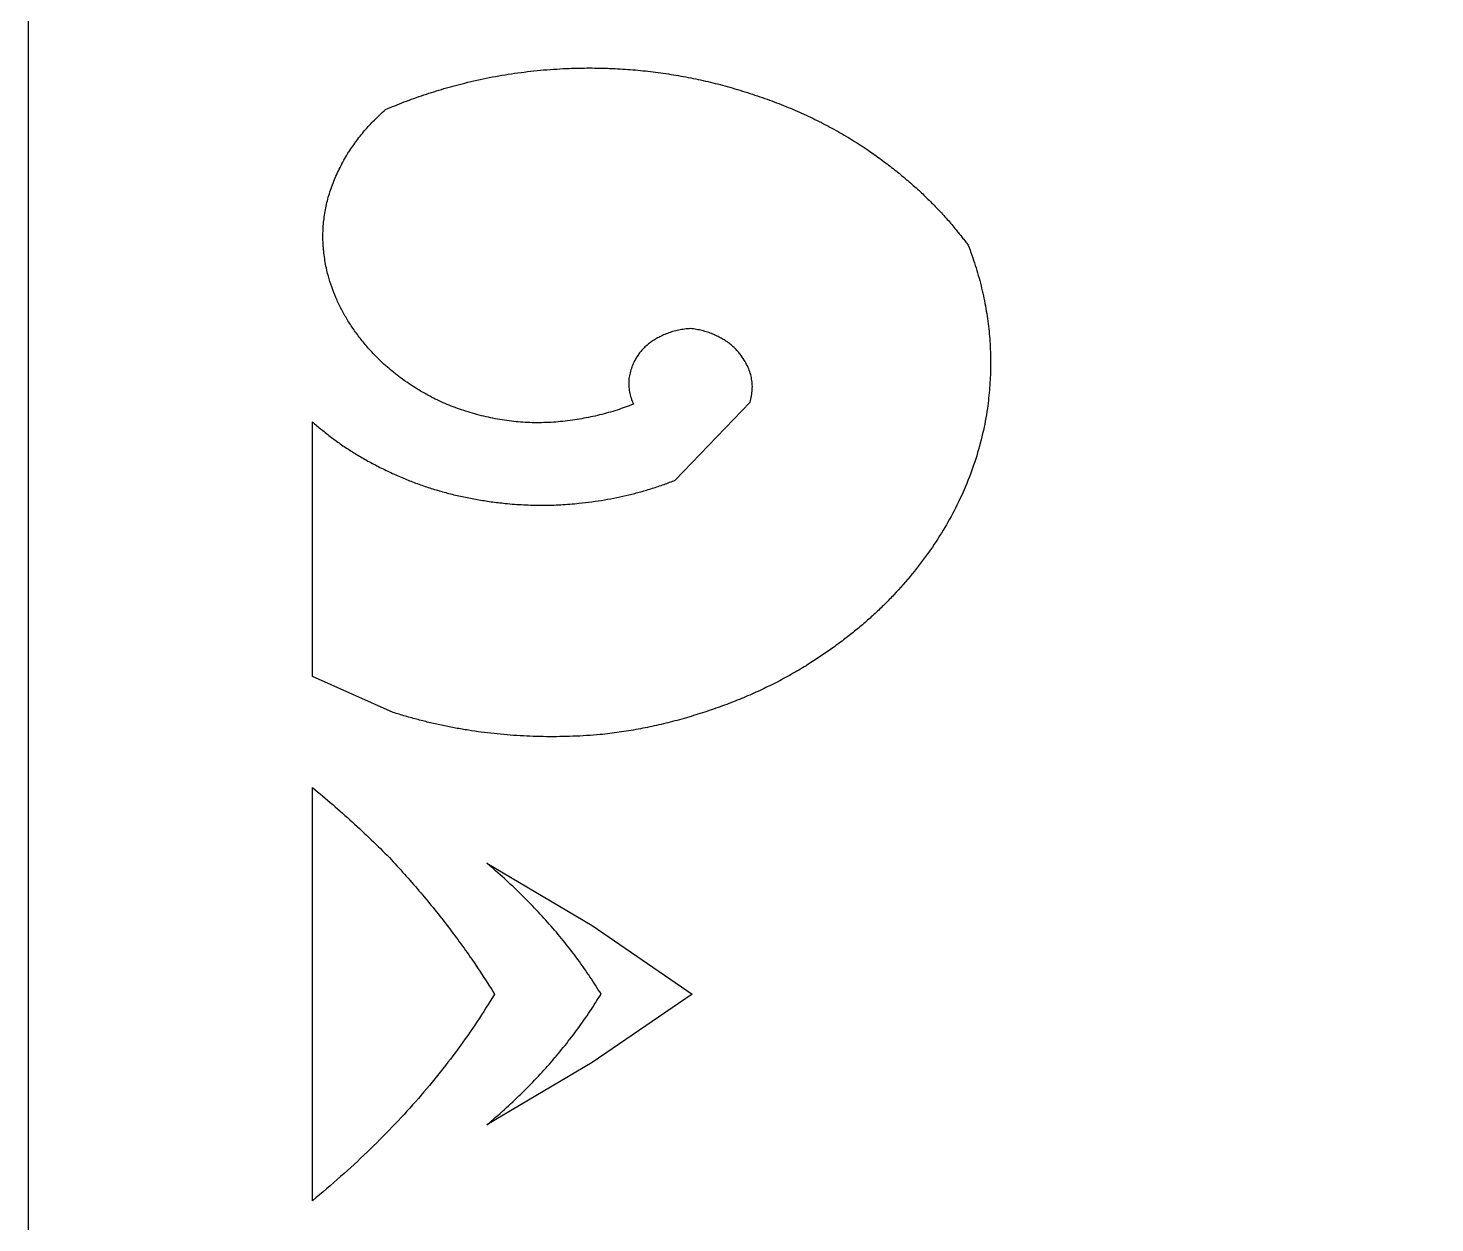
# Model space of a CAD drawing. Header units: centimetres. Extents: x 12.8 to 19.7, y -9 to 8.9.
# Drawn here: x 12.823 to 16.259, y -6.506 to -3.59 of the extents above; entities that cross this region are included whole.
import ezdxf

# ---------------------------------------------------------------- set-up
doc = ezdxf.new("R2010")
doc.units = ezdxf.units.CM
doc.header["$MEASUREMENT"] = 0
doc.layers.add('layer 1', color=7, linetype='Continuous')

msp = doc.modelspace()

# ---------------------------------------------------------------- linework, layer by layer
at = {"layer": 'layer 1', "color": 250, "lineweight": 30}
for points, knots in [([(12.82296, 8.93497), (12.82296, 8.93497), (19.69467, 8.93497), (19.69467, 8.93497), (19.69467, 8.93497), (19.69467, 8.93497), (19.69467, -9.00021), (19.69467, -9.00021), (19.69467, -9.00021), (19.69467, -9.00021), (12.82296, -9.00021), (12.82296, -9.00021), (12.82296, -9.00021), (12.82296, -9.00021), (12.82296, 8.93497), (12.82296, 8.93497)], [0, 0, 0, 0, 0.2, 0.2, 0.2, 0.2, 0.4, 0.4, 0.4, 0.4, 0.6, 0.6, 0.6, 0.6, 1, 1, 1, 1]), ([(14.22016, -5.3142), (14.23571, -5.31257), (14.25126, -5.31066), (14.26675, -5.30843), (14.26675, -5.30843), (14.28207, -5.30624), (14.29735, -5.30374), (14.31259, -5.30094), (14.31259, -5.30094), (14.32778, -5.29817), (14.34294, -5.29509), (14.35803, -5.29169), (14.35803, -5.29169), (14.37285, -5.28837), (14.38759, -5.28477), (14.40224, -5.28085), (14.40224, -5.28085), (14.4175, -5.27676), (14.43272, -5.27243), (14.44785, -5.26784), (14.44785, -5.26784), (14.46263, -5.26336), (14.47735, -5.25863), (14.49198, -5.25364), (14.49198, -5.25364), (14.50624, -5.24881), (14.52039, -5.2437), (14.53444, -5.23834), (14.53444, -5.23834), (14.54816, -5.23311), (14.56179, -5.22765), (14.5753, -5.22192), (14.5753, -5.22192), (14.58881, -5.21621), (14.60221, -5.21022), (14.61551, -5.20397), (14.61551, -5.20397), (14.62839, -5.19795), (14.64115, -5.19165), (14.65376, -5.18511), (14.65376, -5.18511), (14.66652, -5.1785), (14.67913, -5.17164), (14.69159, -5.16453), (14.69159, -5.16453), (14.70362, -5.15765), (14.71552, -5.15054), (14.72728, -5.14319), (14.72728, -5.14319), (14.73741, -5.13683), (14.74746, -5.13032), (14.7574, -5.12367), (14.7574, -5.12367), (14.76712, -5.11719), (14.77673, -5.11056), (14.78625, -5.10377), (14.78625, -5.10377), (14.79576, -5.09699), (14.80516, -5.09007), (14.81446, -5.08303), (14.81446, -5.08303), (14.82352, -5.07613), (14.83249, -5.0691), (14.84133, -5.06193), (14.84133, -5.06193), (14.85004, -5.05486), (14.85863, -5.04767), (14.86711, -5.04031), (14.86711, -5.04031), (14.87535, -5.03316), (14.88347, -5.02589), (14.89148, -5.01847), (14.89148, -5.01847), (14.89948, -5.01105), (14.90736, -5.00348), (14.91512, -4.99579), (14.91512, -4.99579), (14.92264, -4.98828), (14.93004, -4.98068), (14.93732, -4.97292), (14.93732, -4.97292), (14.95293, -4.95625), (14.968, -4.93907), (14.98249, -4.92141), (14.98249, -4.92141), (14.99631, -4.90457), (15.00955, -4.88725), (15.02218, -4.86949), (15.02218, -4.86949), (15.03469, -4.85187), (15.04655, -4.83382), (15.05776, -4.81535), (15.05776, -4.81535), (15.06848, -4.79765), (15.07852, -4.77956), (15.08788, -4.76111), (15.08788, -4.76111), (15.09785, -4.74143), (15.10704, -4.72138), (15.11544, -4.70097), (15.11544, -4.70097), (15.12357, -4.68125), (15.13089, -4.66122), (15.13739, -4.6409), (15.13739, -4.6409), (15.1439, -4.62062), (15.14954, -4.60006), (15.15434, -4.5793), (15.15434, -4.5793), (15.15903, -4.55895), (15.16284, -4.53842), (15.1658, -4.51776), (15.1658, -4.51776), (15.1682, -4.501), (15.17006, -4.48416), (15.17137, -4.46728), (15.17137, -4.46728), (15.17268, -4.45048), (15.17345, -4.43365), (15.17366, -4.41679), (15.17366, -4.41679), (15.17389, -4.4002), (15.17358, -4.38358), (15.17272, -4.36701), (15.17272, -4.36701), (15.17185, -4.35036), (15.17045, -4.33372), (15.16851, -4.31717), (15.16851, -4.31717), (15.16655, -4.3006), (15.16407, -4.28411), (15.16107, -4.2677), (15.16107, -4.2677), (15.15803, -4.25109), (15.15446, -4.23458), (15.15036, -4.21822), (15.15036, -4.21822), (15.14621, -4.20156), (15.14152, -4.18505), (15.13635, -4.16869), (15.13635, -4.16869), (15.13105, -4.15197), (15.12526, -4.13544), (15.11898, -4.11908), (15.11898, -4.11908), (15.11655, -4.11593), (15.11409, -4.11278), (15.11163, -4.10966), (15.11163, -4.10966), (15.10921, -4.10657), (15.10679, -4.10351), (15.10437, -4.10044), (15.10437, -4.10044), (15.10191, -4.09738), (15.09945, -4.09429), (15.09699, -4.09123), (15.09699, -4.09123), (15.09447, -4.08808), (15.09191, -4.08493), (15.08936, -4.08179), (15.08936, -4.08179), (15.08234, -4.07316), (15.07517, -4.06467), (15.06781, -4.05633), (15.06781, -4.05633), (15.06026, -4.04774), (15.05253, -4.0393), (15.04465, -4.03103), (15.04465, -4.03103), (15.03677, -4.02273), (15.02875, -4.0146), (15.02055, -4.0066), (15.02055, -4.0066), (15.01215, -3.99838), (15.00359, -3.99032), (14.99487, -3.9824), (14.99487, -3.9824), (14.98601, -3.97433), (14.97699, -3.96643), (14.96784, -3.95867), (14.96784, -3.95867), (14.95843, -3.95069), (14.94891, -3.94287), (14.93926, -3.93522), (14.93926, -3.93522), (14.92958, -3.92757), (14.91981, -3.92007), (14.90989, -3.91275), (14.90989, -3.91275), (14.89973, -3.9052), (14.88944, -3.89785), (14.87903, -3.89063), (14.87903, -3.89063), (14.86669, -3.88209), (14.85415, -3.87381), (14.84141, -3.86585), (14.84141, -3.86585), (14.82819, -3.85759), (14.81481, -3.84963), (14.80124, -3.84198), (14.80124, -3.84198), (14.78786, -3.83444), (14.77431, -3.82718), (14.76059, -3.82022), (14.76059, -3.82022), (14.74642, -3.81303), (14.73208, -3.80613), (14.71759, -3.79954), (14.71759, -3.79954), (14.70312, -3.79295), (14.68851, -3.78666), (14.67377, -3.78068), (14.67377, -3.78068), (14.65858, -3.7745), (14.64325, -3.76865), (14.62785, -3.76308), (14.62785, -3.76308), (14.61199, -3.75737), (14.59604, -3.75195), (14.57999, -3.74684), (14.57999, -3.74684), (14.56354, -3.74159), (14.54699, -3.73667), (14.53036, -3.73204), (14.53036, -3.73204), (14.51485, -3.72773), (14.49925, -3.72373), (14.4836, -3.72004), (14.4836, -3.72004), (14.46759, -3.71628), (14.4515, -3.71284), (14.43536, -3.70974), (14.43536, -3.70974), (14.41917, -3.70661), (14.40293, -3.70382), (14.38663, -3.70132), (14.38663, -3.70132), (14.3701, -3.69879), (14.35353, -3.69661), (14.33693, -3.69473), (14.33693, -3.69473), (14.32053, -3.69287), (14.30408, -3.69135), (14.28761, -3.69014), (14.28761, -3.69014), (14.27106, -3.68894), (14.25447, -3.68804), (14.23788, -3.68748), (14.23788, -3.68748), (14.2212, -3.68691), (14.2045, -3.68668), (14.18783, -3.68677), (14.18783, -3.68677), (14.17117, -3.68685), (14.15452, -3.68727), (14.13788, -3.688), (14.13788, -3.688), (14.11658, -3.68894), (14.09529, -3.69039), (14.07405, -3.69237), (14.07405, -3.69237), (14.05304, -3.69433), (14.03209, -3.69681), (14.0112, -3.6998), (14.0112, -3.6998), (13.99048, -3.70276), (13.96983, -3.70624), (13.94929, -3.71024), (13.94929, -3.71024), (13.92922, -3.71416), (13.90923, -3.71858), (13.88938, -3.72352), (13.88938, -3.72352), (13.87235, -3.72777), (13.85541, -3.73233), (13.83854, -3.73723), (13.83854, -3.73723), (13.82207, -3.74203), (13.80571, -3.74714), (13.78945, -3.75258), (13.78945, -3.75258), (13.77334, -3.75797), (13.75735, -3.76369), (13.74149, -3.76975), (13.74149, -3.76975), (13.7261, -3.77561), (13.71084, -3.78182), (13.69571, -3.78833), (13.69571, -3.78833), (13.68643, -3.79652), (13.67745, -3.805), (13.66876, -3.81378), (13.66876, -3.81378), (13.6605, -3.82212), (13.65254, -3.83075), (13.64491, -3.83967), (13.64491, -3.83967), (13.63724, -3.84859), (13.62992, -3.85782), (13.62296, -3.86731), (13.62296, -3.86731), (13.61635, -3.87631), (13.61008, -3.88557), (13.6042, -3.89507), (13.6042, -3.89507), (13.60072, -3.9007), (13.59734, -3.90641), (13.59409, -3.91219), (13.59409, -3.91219), (13.5909, -3.91784), (13.58784, -3.92357), (13.58488, -3.92936), (13.58488, -3.92936), (13.58202, -3.93497), (13.57929, -3.94066), (13.57668, -3.9464), (13.57668, -3.9464), (13.57414, -3.95202), (13.5717, -3.95769), (13.56941, -3.96343), (13.56941, -3.96343), (13.56712, -3.96916), (13.56495, -3.97493), (13.56293, -3.98077), (13.56293, -3.98077), (13.56095, -3.9865), (13.55909, -3.99228), (13.55738, -3.99809), (13.55738, -3.99809), (13.55569, -4.00384), (13.55415, -4.00962), (13.55275, -4.01543), (13.55275, -4.01543), (13.55136, -4.02121), (13.55011, -4.027), (13.549, -4.03284), (13.549, -4.03284), (13.54683, -4.04439), (13.54523, -4.05606), (13.54423, -4.06778), (13.54423, -4.06778), (13.54323, -4.07941), (13.54283, -4.09106), (13.54302, -4.10271), (13.54302, -4.10271), (13.54323, -4.11474), (13.54402, -4.12677), (13.54542, -4.13871), (13.54542, -4.13871), (13.54681, -4.15085), (13.54881, -4.16287), (13.5514, -4.1748), (13.5514, -4.1748), (13.55332, -4.18374), (13.55557, -4.1926), (13.55813, -4.20137), (13.55813, -4.20137), (13.56076, -4.21036), (13.5637, -4.21924), (13.56693, -4.22804), (13.56693, -4.22804), (13.57012, -4.23664), (13.5736, -4.24515), (13.57737, -4.25353), (13.57737, -4.25353), (13.58127, -4.26218), (13.58544, -4.27071), (13.5899, -4.27909), (13.5899, -4.27909), (13.59436, -4.28744), (13.59909, -4.29568), (13.6041, -4.30375), (13.6041, -4.30375), (13.60927, -4.3121), (13.61471, -4.32032), (13.6204, -4.32834), (13.6204, -4.32834), (13.62621, -4.33656), (13.63226, -4.3446), (13.63855, -4.35246), (13.63855, -4.35246), (13.6451, -4.36063), (13.65185, -4.36864), (13.65886, -4.37643), (13.65886, -4.37643), (13.66732, -4.38588), (13.6762, -4.39496), (13.68543, -4.40366), (13.68543, -4.40366), (13.69529, -4.41293), (13.70553, -4.42179), (13.71612, -4.43026), (13.71612, -4.43026), (13.72687, -4.43884), (13.73794, -4.44704), (13.7493, -4.45481), (13.7493, -4.45481), (13.76135, -4.46309), (13.77371, -4.4709), (13.78632, -4.4783), (13.78632, -4.4783), (13.79785, -4.48508), (13.80969, -4.49135), (13.82178, -4.49711), (13.82178, -4.49711), (13.83467, -4.50326), (13.8478, -4.50888), (13.86114, -4.51397), (13.86114, -4.51397), (13.87479, -4.51918), (13.88863, -4.52387), (13.90264, -4.52804), (13.90264, -4.52804), (13.9173, -4.53242), (13.9321, -4.53628), (13.947, -4.53959), (13.947, -4.53959), (13.9544, -4.54124), (13.96184, -4.54272), (13.9693, -4.54407), (13.9693, -4.54407), (13.97693, -4.54543), (13.98456, -4.54664), (13.99223, -4.5477), (13.99223, -4.5477), (13.99966, -4.54872), (14.00712, -4.54957), (14.01458, -4.55028), (14.01458, -4.55028), (14.02211, -4.55101), (14.02967, -4.55158), (14.03722, -4.55197), (14.03722, -4.55197), (14.04481, -4.55239), (14.05237, -4.55264), (14.05996, -4.55274), (14.05996, -4.55274), (14.06753, -4.55285), (14.07512, -4.55278), (14.08268, -4.55258), (14.08268, -4.55258), (14.09048, -4.55235), (14.09827, -4.55199), (14.10605, -4.55145), (14.10605, -4.55145), (14.1138, -4.55093), (14.12154, -4.55026), (14.12925, -4.54943), (14.12925, -4.54943), (14.14455, -4.54776), (14.15979, -4.54561), (14.17494, -4.54297), (14.17494, -4.54297), (14.18968, -4.5404), (14.20434, -4.53734), (14.21889, -4.53377), (14.21889, -4.53377), (14.23321, -4.53027), (14.2474, -4.52627), (14.26145, -4.52175), (14.26145, -4.52175), (14.27486, -4.51745), (14.28809, -4.51266), (14.30114, -4.50738), (14.30114, -4.50738), (14.29895, -4.50251), (14.29703, -4.4975), (14.29543, -4.4924), (14.29543, -4.4924), (14.29387, -4.48752), (14.29264, -4.48254), (14.29168, -4.47749), (14.29168, -4.47749), (14.2908, -4.47274), (14.29022, -4.46792), (14.28997, -4.46309), (14.28997, -4.46309), (14.2897, -4.45829), (14.28976, -4.45348), (14.29016, -4.44868), (14.29016, -4.44868), (14.29053, -4.44389), (14.29124, -4.43914), (14.29224, -4.43445), (14.29224, -4.43445), (14.29328, -4.42959), (14.29462, -4.42484), (14.29626, -4.42017), (14.29626, -4.42017), (14.29801, -4.41518), (14.30006, -4.41031), (14.30237, -4.40555), (14.30237, -4.40555), (14.30481, -4.40053), (14.3075, -4.39565), (14.31048, -4.39094), (14.31048, -4.39094), (14.31236, -4.38794), (14.31438, -4.38504), (14.31655, -4.38225), (14.31655, -4.38225), (14.31884, -4.37927), (14.32128, -4.37639), (14.32384, -4.37362), (14.32384, -4.37362), (14.3263, -4.37099), (14.32884, -4.36847), (14.33153, -4.36607), (14.33153, -4.36607), (14.33439, -4.36349), (14.33735, -4.36105), (14.34041, -4.35871), (14.34041, -4.35871), (14.34348, -4.3564), (14.34663, -4.35419), (14.34988, -4.35211), (14.34988, -4.35211), (14.35332, -4.3499), (14.35684, -4.34779), (14.36045, -4.34583), (14.36045, -4.34583), (14.36426, -4.34377), (14.36814, -4.34181), (14.37208, -4.34), (14.37208, -4.34), (14.37623, -4.33808), (14.38042, -4.33629), (14.38467, -4.33462), (14.38467, -4.33462), (14.38896, -4.33295), (14.39332, -4.33147), (14.39774, -4.33018), (14.39774, -4.33018), (14.40239, -4.32882), (14.4071, -4.32766), (14.41185, -4.32668), (14.41185, -4.32668), (14.41662, -4.32572), (14.42146, -4.32492), (14.4263, -4.32432), (14.4263, -4.32432), (14.43124, -4.32372), (14.43622, -4.32332), (14.44118, -4.32309), (14.44118, -4.32309), (14.44597, -4.32357), (14.45075, -4.32422), (14.45548, -4.32503), (14.45548, -4.32503), (14.46009, -4.32582), (14.46467, -4.32678), (14.46922, -4.32791), (14.46922, -4.32791), (14.47372, -4.32903), (14.47816, -4.3303), (14.48256, -4.33176), (14.48256, -4.33176), (14.48673, -4.33314), (14.49085, -4.33468), (14.4949, -4.33639), (14.4949, -4.33639), (14.49853, -4.33791), (14.50213, -4.33954), (14.50567, -4.34127), (14.50567, -4.34127), (14.50905, -4.34291), (14.51241, -4.34464), (14.51572, -4.34648), (14.51572, -4.34648), (14.51887, -4.34823), (14.52198, -4.35009), (14.52502, -4.35202), (14.52502, -4.35202), (14.52794, -4.35388), (14.53077, -4.35582), (14.53355, -4.35784), (14.53355, -4.35784), (14.53634, -4.35986), (14.53903, -4.36199), (14.54167, -4.36418), (14.54167, -4.36418), (14.54416, -4.36626), (14.54657, -4.36845), (14.54891, -4.3707), (14.54891, -4.3707), (14.55133, -4.37304), (14.55364, -4.37543), (14.55587, -4.37793), (14.55587, -4.37793), (14.55798, -4.38029), (14.56, -4.38273), (14.56192, -4.38525), (14.56192, -4.38525), (14.56546, -4.3899), (14.56877, -4.39469), (14.57184, -4.39966), (14.57184, -4.39966), (14.57471, -4.40435), (14.57736, -4.40916), (14.57974, -4.41412), (14.57974, -4.41412), (14.58195, -4.41877), (14.58391, -4.42352), (14.58555, -4.4284), (14.58555, -4.4284), (14.58716, -4.43307), (14.58845, -4.43784), (14.58943, -4.44268), (14.58943, -4.44268), (14.59043, -4.44752), (14.59112, -4.45239), (14.59147, -4.45731), (14.59147, -4.45731), (14.59185, -4.46217), (14.59189, -4.46707), (14.59162, -4.47193), (14.59162, -4.47193), (14.59133, -4.47705), (14.59072, -4.48218), (14.58981, -4.48725), (14.58981, -4.48725), (14.58889, -4.49242), (14.58764, -4.49754), (14.5861, -4.50259), (14.5861, -4.50259), (14.5861, -4.50259), (14.40337, -4.69293), (14.40337, -4.69293), (14.40337, -4.69293), (14.39432, -4.69655), (14.38521, -4.69999), (14.37604, -4.70327), (14.37604, -4.70327), (14.36664, -4.70662), (14.35717, -4.70981), (14.34765, -4.71283), (14.34765, -4.71283), (14.33827, -4.71582), (14.32882, -4.71863), (14.31934, -4.72126), (14.31934, -4.72126), (14.30967, -4.72395), (14.29995, -4.72647), (14.29022, -4.72882), (14.29022, -4.72882), (14.28044, -4.73116), (14.27064, -4.73335), (14.26081, -4.73537), (14.26081, -4.73537), (14.2508, -4.73741), (14.24077, -4.73929), (14.2307, -4.741), (14.2307, -4.741), (14.22045, -4.74275), (14.21017, -4.74431), (14.19985, -4.74573), (14.19985, -4.74573), (14.18939, -4.74717), (14.1789, -4.74842), (14.1684, -4.7495), (14.1684, -4.7495), (14.15354, -4.75104), (14.13861, -4.75221), (14.12369, -4.75298), (14.12369, -4.75298), (14.10866, -4.75377), (14.09361, -4.75417), (14.07856, -4.75419), (14.07856, -4.75419), (14.06346, -4.75419), (14.04837, -4.75382), (14.03328, -4.75307), (14.03328, -4.75307), (14.01827, -4.75232), (14.00328, -4.75117), (13.98834, -4.74965), (13.98834, -4.74965), (13.97675, -4.74846), (13.96518, -4.74708), (13.95363, -4.7455), (13.95363, -4.7455), (13.94225, -4.74394), (13.93091, -4.74216), (13.91959, -4.7402), (13.91959, -4.7402), (13.9086, -4.73829), (13.89766, -4.73618), (13.88676, -4.73387), (13.88676, -4.73387), (13.87602, -4.7316), (13.86535, -4.72911), (13.85472, -4.72643), (13.85472, -4.72643), (13.84411, -4.72376), (13.83354, -4.72086), (13.82303, -4.71778), (13.82303, -4.71778), (13.81278, -4.71477), (13.80256, -4.71154), (13.79243, -4.70812), (13.79243, -4.70812), (13.78218, -4.70464), (13.77198, -4.70097), (13.76187, -4.6971), (13.76187, -4.6971), (13.75201, -4.69332), (13.74224, -4.68934), (13.73256, -4.68515), (13.73256, -4.68515), (13.722, -4.68059), (13.71151, -4.67583), (13.70111, -4.67089), (13.70111, -4.67089), (13.691, -4.66608), (13.68095, -4.6611), (13.67101, -4.65591), (13.67101, -4.65591), (13.66134, -4.65086), (13.65175, -4.64563), (13.64226, -4.64021), (13.64226, -4.64021), (13.63311, -4.63498), (13.62404, -4.62956), (13.61512, -4.62395), (13.61512, -4.62395), (13.60616, -4.61834), (13.59732, -4.61255), (13.58861, -4.60657), (13.58861, -4.60657), (13.58021, -4.60079), (13.57195, -4.59485), (13.5638, -4.58872), (13.5638, -4.58872), (13.55561, -4.58255), (13.54754, -4.57619), (13.53964, -4.56965), (13.53964, -4.56965), (13.53201, -4.56335), (13.52453, -4.55689), (13.51721, -4.55024), (13.51721, -4.55024), (13.51721, -4.55024), (13.51721, -5.17231), (13.51721, -5.17231), (13.51721, -5.17231), (13.51721, -5.17231), (13.71437, -5.2599), (13.71437, -5.2599), (13.71437, -5.2599), (13.72435, -5.26309), (13.73438, -5.26613), (13.74445, -5.26907), (13.74445, -5.26907), (13.7547, -5.27205), (13.765, -5.27491), (13.77532, -5.27764), (13.77532, -5.27764), (13.78532, -5.28029), (13.79537, -5.28281), (13.80544, -5.28518), (13.80544, -5.28518), (13.81565, -5.2876), (13.82589, -5.28989), (13.83615, -5.29206), (13.83615, -5.29206), (13.84642, -5.29423), (13.85674, -5.29625), (13.86708, -5.29815), (13.86708, -5.29815), (13.87748, -5.30007), (13.8879, -5.30186), (13.89837, -5.30351), (13.89837, -5.30351), (13.90875, -5.30515), (13.91915, -5.30668), (13.92957, -5.30805), (13.92957, -5.30805), (13.94004, -5.30945), (13.95054, -5.3107), (13.96105, -5.31182), (13.96105, -5.31182), (13.97156, -5.31295), (13.9821, -5.31395), (13.99265, -5.31483), (13.99265, -5.31483), (14.00324, -5.3157), (14.01385, -5.31645), (14.02446, -5.31706), (14.02446, -5.31706), (14.03522, -5.31768), (14.04597, -5.31816), (14.05675, -5.31852), (14.05675, -5.31852), (14.06751, -5.31889), (14.07828, -5.3191), (14.08904, -5.3192), (14.08904, -5.3192), (14.09982, -5.31931), (14.11059, -5.31927), (14.12137, -5.31912), (14.12137, -5.31912), (14.13215, -5.31895), (14.14293, -5.31868), (14.15368, -5.31827), (14.15368, -5.31827), (14.16479, -5.31785), (14.1759, -5.31729), (14.18699, -5.31662), (14.18699, -5.31662), (14.19806, -5.31593), (14.20911, -5.31512), (14.22016, -5.3142)], [0, 0, 0, 0, 0.004902, 0.004902, 0.004902, 0.004902, 0.0098039, 0.0098039, 0.0098039, 0.0098039, 0.0147059, 0.0147059, 0.0147059, 0.0147059, 0.0196078, 0.0196078, 0.0196078, 0.0196078, 0.0245098, 0.0245098, 0.0245098, 0.0245098, 0.0294118, 0.0294118, 0.0294118, 0.0294118, 0.0343137, 0.0343137, 0.0343137, 0.0343137, 0.0392157, 0.0392157, 0.0392157, 0.0392157, 0.0441176, 0.0441176, 0.0441176, 0.0441176, 0.0490196, 0.0490196, 0.0490196, 0.0490196, 0.0539216, 0.0539216, 0.0539216, 0.0539216, 0.0588235, 0.0588235, 0.0588235, 0.0588235, 0.0637255, 0.0637255, 0.0637255, 0.0637255, 0.0686275, 0.0686275, 0.0686275, 0.0686275, 0.0735294, 0.0735294, 0.0735294, 0.0735294, 0.0784314, 0.0784314, 0.0784314, 0.0784314, 0.0833333, 0.0833333, 0.0833333, 0.0833333, 0.0882353, 0.0882353, 0.0882353, 0.0882353, 0.0931373, 0.0931373, 0.0931373, 0.0931373, 0.0980392, 0.0980392, 0.0980392, 0.0980392, 0.1029412, 0.1029412, 0.1029412, 0.1029412, 0.1078431, 0.1078431, 0.1078431, 0.1078431, 0.1127451, 0.1127451, 0.1127451, 0.1127451, 0.1176471, 0.1176471, 0.1176471, 0.1176471, 0.122549, 0.122549, 0.122549, 0.122549, 0.127451, 0.127451, 0.127451, 0.127451, 0.1323529, 0.1323529, 0.1323529, 0.1323529, 0.1372549, 0.1372549, 0.1372549, 0.1372549, 0.1421569, 0.1421569, 0.1421569, 0.1421569, 0.1470588, 0.1470588, 0.1470588, 0.1470588, 0.1519608, 0.1519608, 0.1519608, 0.1519608, 0.1568627, 0.1568627, 0.1568627, 0.1568627, 0.1617647, 0.1617647, 0.1617647, 0.1617647, 0.1666667, 0.1666667, 0.1666667, 0.1666667, 0.1715686, 0.1715686, 0.1715686, 0.1715686, 0.1764706, 0.1764706, 0.1764706, 0.1764706, 0.1813725, 0.1813725, 0.1813725, 0.1813725, 0.1862745, 0.1862745, 0.1862745, 0.1862745, 0.1911765, 0.1911765, 0.1911765, 0.1911765, 0.1960784, 0.1960784, 0.1960784, 0.1960784, 0.2009804, 0.2009804, 0.2009804, 0.2009804, 0.2058824, 0.2058824, 0.2058824, 0.2058824, 0.2107843, 0.2107843, 0.2107843, 0.2107843, 0.2156863, 0.2156863, 0.2156863, 0.2156863, 0.2205882, 0.2205882, 0.2205882, 0.2205882, 0.2254902, 0.2254902, 0.2254902, 0.2254902, 0.2303922, 0.2303922, 0.2303922, 0.2303922, 0.2352941, 0.2352941, 0.2352941, 0.2352941, 0.2401961, 0.2401961, 0.2401961, 0.2401961, 0.245098, 0.245098, 0.245098, 0.245098, 0.25, 0.25, 0.25, 0.25, 0.254902, 0.254902, 0.254902, 0.254902, 0.2598039, 0.2598039, 0.2598039, 0.2598039, 0.2647059, 0.2647059, 0.2647059, 0.2647059, 0.2696078, 0.2696078, 0.2696078, 0.2696078, 0.2745098, 0.2745098, 0.2745098, 0.2745098, 0.2794118, 0.2794118, 0.2794118, 0.2794118, 0.2843137, 0.2843137, 0.2843137, 0.2843137, 0.2892157, 0.2892157, 0.2892157, 0.2892157, 0.2941176, 0.2941176, 0.2941176, 0.2941176, 0.2990196, 0.2990196, 0.2990196, 0.2990196, 0.3039216, 0.3039216, 0.3039216, 0.3039216, 0.3088235, 0.3088235, 0.3088235, 0.3088235, 0.3137255, 0.3137255, 0.3137255, 0.3137255, 0.3186275, 0.3186275, 0.3186275, 0.3186275, 0.3235294, 0.3235294, 0.3235294, 0.3235294, 0.3284314, 0.3284314, 0.3284314, 0.3284314, 0.3333333, 0.3333333, 0.3333333, 0.3333333, 0.3382353, 0.3382353, 0.3382353, 0.3382353, 0.3431373, 0.3431373, 0.3431373, 0.3431373, 0.3480392, 0.3480392, 0.3480392, 0.3480392, 0.3529412, 0.3529412, 0.3529412, 0.3529412, 0.3578431, 0.3578431, 0.3578431, 0.3578431, 0.3627451, 0.3627451, 0.3627451, 0.3627451, 0.3676471, 0.3676471, 0.3676471, 0.3676471, 0.372549, 0.372549, 0.372549, 0.372549, 0.377451, 0.377451, 0.377451, 0.377451, 0.3823529, 0.3823529, 0.3823529, 0.3823529, 0.3872549, 0.3872549, 0.3872549, 0.3872549, 0.3921569, 0.3921569, 0.3921569, 0.3921569, 0.3970588, 0.3970588, 0.3970588, 0.3970588, 0.4019608, 0.4019608, 0.4019608, 0.4019608, 0.4068627, 0.4068627, 0.4068627, 0.4068627, 0.4117647, 0.4117647, 0.4117647, 0.4117647, 0.4166667, 0.4166667, 0.4166667, 0.4166667, 0.4215686, 0.4215686, 0.4215686, 0.4215686, 0.4264706, 0.4264706, 0.4264706, 0.4264706, 0.4313725, 0.4313725, 0.4313725, 0.4313725, 0.4362745, 0.4362745, 0.4362745, 0.4362745, 0.4411765, 0.4411765, 0.4411765, 0.4411765, 0.4460784, 0.4460784, 0.4460784, 0.4460784, 0.4509804, 0.4509804, 0.4509804, 0.4509804, 0.4558824, 0.4558824, 0.4558824, 0.4558824, 0.4607843, 0.4607843, 0.4607843, 0.4607843, 0.4656863, 0.4656863, 0.4656863, 0.4656863, 0.4705882, 0.4705882, 0.4705882, 0.4705882, 0.4754902, 0.4754902, 0.4754902, 0.4754902, 0.4803922, 0.4803922, 0.4803922, 0.4803922, 0.4852941, 0.4852941, 0.4852941, 0.4852941, 0.4901961, 0.4901961, 0.4901961, 0.4901961, 0.495098, 0.495098, 0.495098, 0.495098, 0.5, 0.5, 0.5, 0.5, 0.504902, 0.504902, 0.504902, 0.504902, 0.5098039, 0.5098039, 0.5098039, 0.5098039, 0.5147059, 0.5147059, 0.5147059, 0.5147059, 0.5196078, 0.5196078, 0.5196078, 0.5196078, 0.5245098, 0.5245098, 0.5245098, 0.5245098, 0.5294118, 0.5294118, 0.5294118, 0.5294118, 0.5343137, 0.5343137, 0.5343137, 0.5343137, 0.5392157, 0.5392157, 0.5392157, 0.5392157, 0.5441176, 0.5441176, 0.5441176, 0.5441176, 0.5490196, 0.5490196, 0.5490196, 0.5490196, 0.5539216, 0.5539216, 0.5539216, 0.5539216, 0.5588235, 0.5588235, 0.5588235, 0.5588235, 0.5637255, 0.5637255, 0.5637255, 0.5637255, 0.5686275, 0.5686275, 0.5686275, 0.5686275, 0.5735294, 0.5735294, 0.5735294, 0.5735294, 0.5784314, 0.5784314, 0.5784314, 0.5784314, 0.5833333, 0.5833333, 0.5833333, 0.5833333, 0.5882353, 0.5882353, 0.5882353, 0.5882353, 0.5931373, 0.5931373, 0.5931373, 0.5931373, 0.5980392, 0.5980392, 0.5980392, 0.5980392, 0.6029412, 0.6029412, 0.6029412, 0.6029412, 0.6078431, 0.6078431, 0.6078431, 0.6078431, 0.6127451, 0.6127451, 0.6127451, 0.6127451, 0.6176471, 0.6176471, 0.6176471, 0.6176471, 0.622549, 0.622549, 0.622549, 0.622549, 0.627451, 0.627451, 0.627451, 0.627451, 0.6323529, 0.6323529, 0.6323529, 0.6323529, 0.6372549, 0.6372549, 0.6372549, 0.6372549, 0.6421569, 0.6421569, 0.6421569, 0.6421569, 0.6470588, 0.6470588, 0.6470588, 0.6470588, 0.6519608, 0.6519608, 0.6519608, 0.6519608, 0.6568627, 0.6568627, 0.6568627, 0.6568627, 0.6617647, 0.6617647, 0.6617647, 0.6617647, 0.6666667, 0.6666667, 0.6666667, 0.6666667, 0.6715686, 0.6715686, 0.6715686, 0.6715686, 0.6764706, 0.6764706, 0.6764706, 0.6764706, 0.6813725, 0.6813725, 0.6813725, 0.6813725, 0.6862745, 0.6862745, 0.6862745, 0.6862745, 0.6911765, 0.6911765, 0.6911765, 0.6911765, 0.6960784, 0.6960784, 0.6960784, 0.6960784, 0.7009804, 0.7009804, 0.7009804, 0.7009804, 0.7058824, 0.7058824, 0.7058824, 0.7058824, 0.7107843, 0.7107843, 0.7107843, 0.7107843, 0.7156863, 0.7156863, 0.7156863, 0.7156863, 0.7205882, 0.7205882, 0.7205882, 0.7205882, 0.7254902, 0.7254902, 0.7254902, 0.7254902, 0.7303922, 0.7303922, 0.7303922, 0.7303922, 0.7352941, 0.7352941, 0.7352941, 0.7352941, 0.7401961, 0.7401961, 0.7401961, 0.7401961, 0.745098, 0.745098, 0.745098, 0.745098, 0.75, 0.75, 0.75, 0.75, 0.754902, 0.754902, 0.754902, 0.754902, 0.7598039, 0.7598039, 0.7598039, 0.7598039, 0.7647059, 0.7647059, 0.7647059, 0.7647059, 0.7696078, 0.7696078, 0.7696078, 0.7696078, 0.7745098, 0.7745098, 0.7745098, 0.7745098, 0.7794118, 0.7794118, 0.7794118, 0.7794118, 0.7843137, 0.7843137, 0.7843137, 0.7843137, 0.7892157, 0.7892157, 0.7892157, 0.7892157, 0.7941176, 0.7941176, 0.7941176, 0.7941176, 0.7990196, 0.7990196, 0.7990196, 0.7990196, 0.8039216, 0.8039216, 0.8039216, 0.8039216, 0.8088235, 0.8088235, 0.8088235, 0.8088235, 0.8137255, 0.8137255, 0.8137255, 0.8137255, 0.8186275, 0.8186275, 0.8186275, 0.8186275, 0.8235294, 0.8235294, 0.8235294, 0.8235294, 0.8284314, 0.8284314, 0.8284314, 0.8284314, 0.8333333, 0.8333333, 0.8333333, 0.8333333, 0.8382353, 0.8382353, 0.8382353, 0.8382353, 0.8431373, 0.8431373, 0.8431373, 0.8431373, 0.8480392, 0.8480392, 0.8480392, 0.8480392, 0.8529412, 0.8529412, 0.8529412, 0.8529412, 0.8578431, 0.8578431, 0.8578431, 0.8578431, 0.8627451, 0.8627451, 0.8627451, 0.8627451, 0.8676471, 0.8676471, 0.8676471, 0.8676471, 0.872549, 0.872549, 0.872549, 0.872549, 0.877451, 0.877451, 0.877451, 0.877451, 0.8823529, 0.8823529, 0.8823529, 0.8823529, 0.8872549, 0.8872549, 0.8872549, 0.8872549, 0.8921569, 0.8921569, 0.8921569, 0.8921569, 0.8970588, 0.8970588, 0.8970588, 0.8970588, 0.9019608, 0.9019608, 0.9019608, 0.9019608, 0.9068627, 0.9068627, 0.9068627, 0.9068627, 0.9117647, 0.9117647, 0.9117647, 0.9117647, 0.9166667, 0.9166667, 0.9166667, 0.9166667, 0.9215686, 0.9215686, 0.9215686, 0.9215686, 0.9264706, 0.9264706, 0.9264706, 0.9264706, 0.9313725, 0.9313725, 0.9313725, 0.9313725, 0.9362745, 0.9362745, 0.9362745, 0.9362745, 0.9411765, 0.9411765, 0.9411765, 0.9411765, 0.9460784, 0.9460784, 0.9460784, 0.9460784, 0.9509804, 0.9509804, 0.9509804, 0.9509804, 0.9558824, 0.9558824, 0.9558824, 0.9558824, 0.9607843, 0.9607843, 0.9607843, 0.9607843, 0.9656863, 0.9656863, 0.9656863, 0.9656863, 0.9705882, 0.9705882, 0.9705882, 0.9705882, 0.9754902, 0.9754902, 0.9754902, 0.9754902, 0.9803922, 0.9803922, 0.9803922, 0.9803922, 0.9852941, 0.9852941, 0.9852941, 0.9852941, 0.9901961, 0.9901961, 0.9901961, 0.9901961, 1, 1, 1, 1]), ([(13.70526, -5.61437), (13.69065, -5.59963), (13.67587, -5.58511), (13.66088, -5.57074), (13.66088, -5.57074), (13.6456, -5.55611), (13.63015, -5.54166), (13.6145, -5.52743), (13.6145, -5.52743), (13.59878, -5.51313), (13.5829, -5.49901), (13.56682, -5.48509), (13.56682, -5.48509), (13.55046, -5.47092), (13.53391, -5.45693), (13.51719, -5.44315), (13.51719, -5.44315), (13.51719, -5.44315), (13.51719, -6.45194), (13.51719, -6.45194), (13.51719, -6.45194), (13.54058, -6.43272), (13.56361, -6.41304), (13.58627, -6.39294), (13.58627, -6.39294), (13.60826, -6.37345), (13.62986, -6.35353), (13.65108, -6.33316), (13.65108, -6.33316), (13.67191, -6.31319), (13.69231, -6.29278), (13.7123, -6.27196), (13.7123, -6.27196), (13.73167, -6.2518), (13.7506, -6.23121), (13.76909, -6.21024), (13.76909, -6.21024), (13.7876, -6.18926), (13.80563, -6.16788), (13.82318, -6.14611), (13.82318, -6.14611), (13.84019, -6.125), (13.85672, -6.10353), (13.87275, -6.08168), (13.87275, -6.08168), (13.88886, -6.05973), (13.90448, -6.03739), (13.91955, -6.01471), (13.91955, -6.01471), (13.9342, -5.99265), (13.94831, -5.97026), (13.9619, -5.94754), (13.9619, -5.94754), (13.94417, -5.91873), (13.92568, -5.89041), (13.90644, -5.86258), (13.90644, -5.86258), (13.88655, -5.83381), (13.86593, -5.80559), (13.84461, -5.77788), (13.84461, -5.77788), (13.83385, -5.76394), (13.82295, -5.75014), (13.81186, -5.73646), (13.81186, -5.73646), (13.80058, -5.72254), (13.78912, -5.70878), (13.77751, -5.69515), (13.77751, -5.69515), (13.7659, -5.68152), (13.75412, -5.66803), (13.74217, -5.65469), (13.74217, -5.65469), (13.73002, -5.6411), (13.71772, -5.62767), (13.70526, -5.61437)], [0, 0, 0, 0, 0.05, 0.05, 0.05, 0.05, 0.1, 0.1, 0.1, 0.1, 0.15, 0.15, 0.15, 0.15, 0.2, 0.2, 0.2, 0.2, 0.25, 0.25, 0.25, 0.25, 0.3, 0.3, 0.3, 0.3, 0.35, 0.35, 0.35, 0.35, 0.4, 0.4, 0.4, 0.4, 0.45, 0.45, 0.45, 0.45, 0.5, 0.5, 0.5, 0.5, 0.55, 0.55, 0.55, 0.55, 0.6, 0.6, 0.6, 0.6, 0.65, 0.65, 0.65, 0.65, 0.7, 0.7, 0.7, 0.7, 0.75, 0.75, 0.75, 0.75, 0.8, 0.8, 0.8, 0.8, 0.85, 0.85, 0.85, 0.85, 0.9, 0.9, 0.9, 0.9, 1, 1, 1, 1]), ([(14.44445, -5.94754), (14.44445, -5.94754), (14.20029, -5.78051), (14.20029, -5.78051), (14.20029, -5.78051), (14.20029, -5.78051), (13.94319, -5.62809), (13.94319, -5.62809), (13.94319, -5.62809), (13.95771, -5.64035), (13.97204, -5.65287), (13.98611, -5.66563), (13.98611, -5.66563), (13.9998, -5.67803), (14.01325, -5.69071), (14.02644, -5.70361), (14.02644, -5.70361), (14.03943, -5.71631), (14.05219, -5.72925), (14.06467, -5.74245), (14.06467, -5.74245), (14.0768, -5.75527), (14.08866, -5.76831), (14.10028, -5.78161), (14.10028, -5.78161), (14.11189, -5.79489), (14.12321, -5.80844), (14.13425, -5.8222), (14.13425, -5.8222), (14.14499, -5.83556), (14.15541, -5.84913), (14.16554, -5.86293), (14.16554, -5.86293), (14.17574, -5.87679), (14.1856, -5.89089), (14.19516, -5.90516), (14.19516, -5.90516), (14.20448, -5.91909), (14.21349, -5.93322), (14.22216, -5.94754), (14.22216, -5.94754), (14.21351, -5.96186), (14.20452, -5.97598), (14.19521, -5.9899), (14.19521, -5.9899), (14.18564, -6.00422), (14.17576, -6.01831), (14.16558, -6.0322), (14.16558, -6.0322), (14.15543, -6.04602), (14.14501, -6.05961), (14.1343, -6.07295), (14.1343, -6.07295), (14.12325, -6.08671), (14.11193, -6.10023), (14.10032, -6.11353), (14.10032, -6.11353), (14.08873, -6.12681), (14.07687, -6.13986), (14.06473, -6.15266), (14.06473, -6.15266), (14.05223, -6.16588), (14.03947, -6.17882), (14.02646, -6.19152), (14.02646, -6.19152), (14.01325, -6.20442), (13.9998, -6.21709), (13.98611, -6.2295), (13.98611, -6.2295), (13.97204, -6.24225), (13.95771, -6.25476), (13.94319, -6.267), (13.94319, -6.267), (13.94319, -6.267), (14.20029, -6.11456), (14.20029, -6.11456), (14.20029, -6.11456), (14.20029, -6.11456), (14.44445, -5.94754), (14.44445, -5.94754)], [0, 0, 0, 0, 0.047619, 0.047619, 0.047619, 0.047619, 0.0952381, 0.0952381, 0.0952381, 0.0952381, 0.1428571, 0.1428571, 0.1428571, 0.1428571, 0.1904762, 0.1904762, 0.1904762, 0.1904762, 0.2380952, 0.2380952, 0.2380952, 0.2380952, 0.2857143, 0.2857143, 0.2857143, 0.2857143, 0.3333333, 0.3333333, 0.3333333, 0.3333333, 0.3809524, 0.3809524, 0.3809524, 0.3809524, 0.4285714, 0.4285714, 0.4285714, 0.4285714, 0.4761905, 0.4761905, 0.4761905, 0.4761905, 0.5238095, 0.5238095, 0.5238095, 0.5238095, 0.5714286, 0.5714286, 0.5714286, 0.5714286, 0.6190476, 0.6190476, 0.6190476, 0.6190476, 0.6666667, 0.6666667, 0.6666667, 0.6666667, 0.7142857, 0.7142857, 0.7142857, 0.7142857, 0.7619048, 0.7619048, 0.7619048, 0.7619048, 0.8095238, 0.8095238, 0.8095238, 0.8095238, 0.8571429, 0.8571429, 0.8571429, 0.8571429, 0.9047619, 0.9047619, 0.9047619, 0.9047619, 1, 1, 1, 1])]:
    msp.add_open_spline(points, degree=3, knots=knots, dxfattribs=at)

doc.saveas('drawing.dxf')
